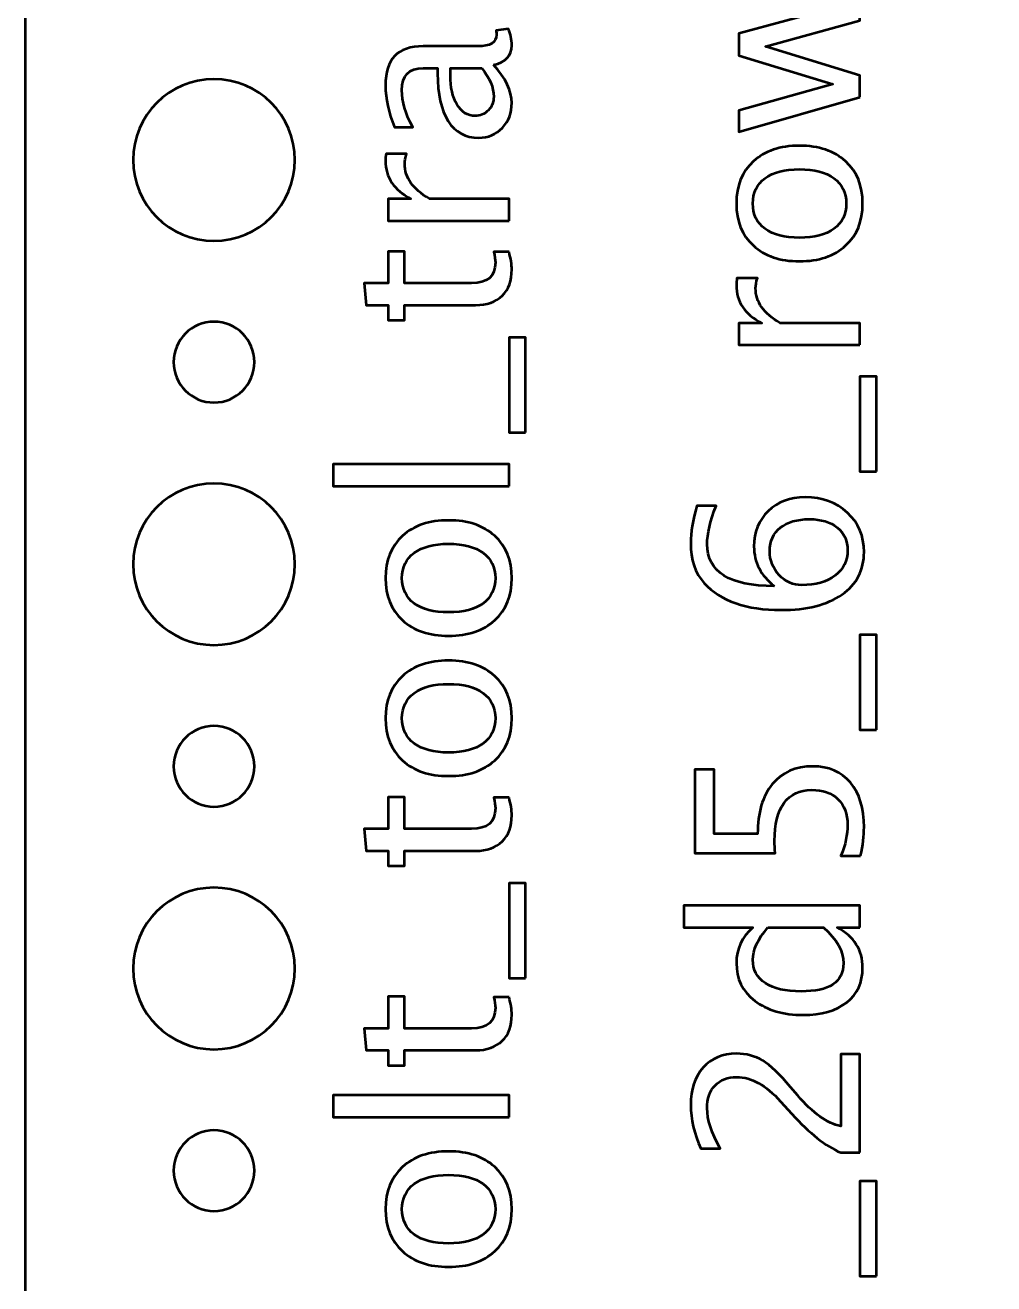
# Model space of a CAD drawing. Header units: centimetres. Extents: x -10.4 to 10.4, y -14.9 to 14.9.
# Drawn here: x -10.45 to -6.858, y -9.42 to -4.75 of the extents above; entities that cross this region are included whole.
import ezdxf

# ---------------------------------------------------------------- set-up
doc = ezdxf.new("R2010")
doc.units = ezdxf.units.CM
doc.header["$MEASUREMENT"] = 0
doc.layers.add('Layer 1', color=7, linetype='Continuous')

msp = doc.modelspace()

# ---------------------------------------------------------------- linework, layer by layer
at = {"layer": 'Layer 1', "lineweight": 53}
for points, knots in [([(-10.45, -14.45), (-10.45, -14.45), (-10.45, 14.45), (-10.45, 14.45), (-10.45, 14.45), (-10.45, 14.72614), (-10.22614, 14.95), (-9.95, 14.95), (-9.95, 14.95), (-9.95, 14.95), (9.95, 14.95), (9.95, 14.95), (9.95, 14.95), (10.22614, 14.95), (10.45, 14.72614), (10.45, 14.45), (10.45, 14.45), (10.45, 14.45), (10.45, -14.45), (10.45, -14.45), (10.45, -14.45), (10.45, -14.72614), (10.22614, -14.95), (9.95, -14.95), (9.95, -14.95), (9.95, -14.95), (-9.95, -14.95), (-9.95, -14.95), (-9.95, -14.95), (-10.22614, -14.95), (-10.45, -14.72614), (-10.45, -14.45)], [0, 0, 0, 0, 0.1111111, 0.1111111, 0.1111111, 0.1111111, 0.2222222, 0.2222222, 0.2222222, 0.2222222, 0.3333333, 0.3333333, 0.3333333, 0.3333333, 0.4444444, 0.4444444, 0.4444444, 0.4444444, 0.5555556, 0.5555556, 0.5555556, 0.5555556, 0.6666667, 0.6666667, 0.6666667, 0.6666667, 0.7777778, 0.7777778, 0.7777778, 0.7777778, 1, 1, 1, 1]), ([(-10.05, -5.25), (-10.05, -5.08432), (-9.91568, -4.95), (-9.75, -4.95), (-9.75, -4.95), (-9.58432, -4.95), (-9.45, -5.08432), (-9.45, -5.25), (-9.45, -5.25), (-9.45, -5.41568), (-9.58432, -5.55), (-9.75, -5.55), (-9.75, -5.55), (-9.91568, -5.55), (-10.05, -5.41568), (-10.05, -5.25)], [0, 0, 0, 0, 0.2, 0.2, 0.2, 0.2, 0.4, 0.4, 0.4, 0.4, 0.6, 0.6, 0.6, 0.6, 1, 1, 1, 1]), ([(-9.9, -6), (-9.9, -5.91716), (-9.83284, -5.85), (-9.75, -5.85), (-9.75, -5.85), (-9.66716, -5.85), (-9.6, -5.91716), (-9.6, -6), (-9.6, -6), (-9.6, -6.08284), (-9.66716, -6.15), (-9.75, -6.15), (-9.75, -6.15), (-9.83284, -6.15), (-9.9, -6.08284), (-9.9, -6)], [0, 0, 0, 0, 0.2, 0.2, 0.2, 0.2, 0.4, 0.4, 0.4, 0.4, 0.6, 0.6, 0.6, 0.6, 1, 1, 1, 1]), ([(-10.05, -6.75), (-10.05, -6.58432), (-9.91568, -6.45), (-9.75, -6.45), (-9.75, -6.45), (-9.58432, -6.45), (-9.45, -6.58432), (-9.45, -6.75), (-9.45, -6.75), (-9.45, -6.91568), (-9.58432, -7.05), (-9.75, -7.05), (-9.75, -7.05), (-9.91568, -7.05), (-10.05, -6.91568), (-10.05, -6.75)], [0, 0, 0, 0, 0.2, 0.2, 0.2, 0.2, 0.4, 0.4, 0.4, 0.4, 0.6, 0.6, 0.6, 0.6, 1, 1, 1, 1]), ([(-9.9, -7.5), (-9.9, -7.41716), (-9.83284, -7.35), (-9.75, -7.35), (-9.75, -7.35), (-9.66716, -7.35), (-9.6, -7.41716), (-9.6, -7.5), (-9.6, -7.5), (-9.6, -7.58284), (-9.66716, -7.65), (-9.75, -7.65), (-9.75, -7.65), (-9.83284, -7.65), (-9.9, -7.58284), (-9.9, -7.5)], [0, 0, 0, 0, 0.2, 0.2, 0.2, 0.2, 0.4, 0.4, 0.4, 0.4, 0.6, 0.6, 0.6, 0.6, 1, 1, 1, 1]), ([(-10.05, -8.25), (-10.05, -8.08432), (-9.91568, -7.95), (-9.75, -7.95), (-9.75, -7.95), (-9.58432, -7.95), (-9.45, -8.08432), (-9.45, -8.25), (-9.45, -8.25), (-9.45, -8.41568), (-9.58432, -8.55), (-9.75, -8.55), (-9.75, -8.55), (-9.91568, -8.55), (-10.05, -8.41568), (-10.05, -8.25)], [0, 0, 0, 0, 0.2, 0.2, 0.2, 0.2, 0.4, 0.4, 0.4, 0.4, 0.6, 0.6, 0.6, 0.6, 1, 1, 1, 1]), ([(-9.9, -9), (-9.9, -8.91716), (-9.83284, -8.85), (-9.75, -8.85), (-9.75, -8.85), (-9.66716, -8.85), (-9.6, -8.91716), (-9.6, -9), (-9.6, -9), (-9.6, -9.08284), (-9.66716, -9.15), (-9.75, -9.15), (-9.75, -9.15), (-9.83284, -9.15), (-9.9, -9.08284), (-9.9, -9)], [0, 0, 0, 0, 0.2, 0.2, 0.2, 0.2, 0.4, 0.4, 0.4, 0.4, 0.6, 0.6, 0.6, 0.6, 1, 1, 1, 1])]:
    msp.add_open_spline(points, degree=3, knots=knots, dxfattribs=at)
at = {"layer": 'Layer 1', "color": 5, "lineweight": 53}
for points, knots in [([(-7.35481, -5.01748), (-7.35481, -5.01748), (-7.80354, -5.14618), (-7.80354, -5.14618), (-7.80354, -5.14618), (-7.80354, -5.14618), (-7.80354, -5.06687), (-7.80354, -5.06687), (-7.80354, -5.06687), (-7.80354, -5.06687), (-7.45514, -4.96823), (-7.45514, -4.96823), (-7.45514, -4.96823), (-7.45514, -4.96823), (-7.80354, -4.86183), (-7.80354, -4.86183), (-7.80354, -4.86183), (-7.80354, -4.86183), (-7.80354, -4.78055), (-7.80354, -4.78055), (-7.80354, -4.78055), (-7.80354, -4.78055), (-7.4557, -4.687), (-7.4557, -4.687), (-7.4557, -4.687), (-7.4557, -4.687), (-7.80354, -4.57383), (-7.80354, -4.57383), (-7.80354, -4.57383), (-7.80354, -4.57383), (-7.80354, -4.5044), (-7.80354, -4.5044), (-7.80354, -4.5044), (-7.80354, -4.5044), (-7.35481, -4.65087), (-7.35481, -4.65087), (-7.35481, -4.65087), (-7.35481, -4.65087), (-7.35481, -4.73215), (-7.35481, -4.73215), (-7.35481, -4.73215), (-7.35481, -4.73215), (-7.70476, -4.82839), (-7.70476, -4.82839), (-7.70476, -4.82839), (-7.70476, -4.82839), (-7.35481, -4.9362), (-7.35481, -4.9362), (-7.35481, -4.9362), (-7.35481, -4.9362), (-7.35481, -5.01748), (-7.35481, -5.01748)], [0, 0, 0, 0, 0.0714286, 0.0714286, 0.0714286, 0.0714286, 0.1428571, 0.1428571, 0.1428571, 0.1428571, 0.2142857, 0.2142857, 0.2142857, 0.2142857, 0.2857143, 0.2857143, 0.2857143, 0.2857143, 0.3571429, 0.3571429, 0.3571429, 0.3571429, 0.4285714, 0.4285714, 0.4285714, 0.4285714, 0.5, 0.5, 0.5, 0.5, 0.5714286, 0.5714286, 0.5714286, 0.5714286, 0.6428571, 0.6428571, 0.6428571, 0.6428571, 0.7142857, 0.7142857, 0.7142857, 0.7142857, 0.7857143, 0.7857143, 0.7857143, 0.7857143, 0.8571429, 0.8571429, 0.8571429, 0.8571429, 1, 1, 1, 1]), ([(-8.71299, -4.8975), (-8.66812, -4.94633), (-8.64568, -4.99332), (-8.64568, -5.03847), (-8.64568, -5.03847), (-8.64568, -5.07558), (-8.65725, -5.10649), (-8.68053, -5.1309), (-8.68053, -5.1309), (-8.70382, -5.15546), (-8.73317, -5.16774), (-8.76859, -5.16774), (-8.76859, -5.16774), (-8.81755, -5.16774), (-8.85523, -5.14712), (-8.88147, -5.10592), (-8.88147, -5.10592), (-8.90772, -5.06472), (-8.92084, -5.00559), (-8.92084, -4.92855), (-8.92084, -4.92855), (-8.92084, -4.92855), (-8.92084, -4.9095), (-8.92084, -4.9095), (-8.92084, -4.9095), (-8.92084, -4.9095), (-8.97489, -4.9095), (-8.97489, -4.9095), (-8.97489, -4.9095), (-9.02696, -4.9095), (-9.05292, -4.93659), (-9.05292, -4.99092), (-9.05292, -4.99092), (-9.05292, -5.03297), (-9.03966, -5.07897), (-9.01313, -5.12878), (-9.01313, -5.12878), (-9.01313, -5.12878), (-9.08002, -5.12878), (-9.08002, -5.12878), (-9.08002, -5.12878), (-9.10259, -5.07403), (-9.11388, -5.02238), (-9.11388, -4.97398), (-9.11388, -4.97398), (-9.11388, -4.92417), (-9.10259, -4.88734), (-9.07988, -4.86378), (-9.07988, -4.86378), (-9.05716, -4.84007), (-9.02216, -4.82822), (-8.97489, -4.82822), (-8.97489, -4.82822), (-8.97489, -4.82822), (-8.77211, -4.82822), (-8.77211, -4.82822), (-8.77211, -4.82822), (-8.72569, -4.82822), (-8.70241, -4.81396), (-8.70241, -4.78532), (-8.70241, -4.78532), (-8.70241, -4.78179), (-8.70297, -4.77657), (-8.7041, -4.76966), (-8.7041, -4.76966), (-8.7041, -4.76966), (-8.65894, -4.76387), (-8.65894, -4.76387), (-8.65894, -4.76387), (-8.65005, -4.78236), (-8.64568, -4.80268), (-8.64568, -4.82497), (-8.64568, -4.82497), (-8.64568, -4.86293), (-8.66812, -4.88706), (-8.71299, -4.8975)], [0, 0, 0, 0, 0.05, 0.05, 0.05, 0.05, 0.1, 0.1, 0.1, 0.1, 0.15, 0.15, 0.15, 0.15, 0.2, 0.2, 0.2, 0.2, 0.25, 0.25, 0.25, 0.25, 0.3, 0.3, 0.3, 0.3, 0.35, 0.35, 0.35, 0.35, 0.4, 0.4, 0.4, 0.4, 0.45, 0.45, 0.45, 0.45, 0.5, 0.5, 0.5, 0.5, 0.55, 0.55, 0.55, 0.55, 0.6, 0.6, 0.6, 0.6, 0.65, 0.65, 0.65, 0.65, 0.7, 0.7, 0.7, 0.7, 0.75, 0.75, 0.75, 0.75, 0.8, 0.8, 0.8, 0.8, 0.85, 0.85, 0.85, 0.85, 0.9, 0.9, 0.9, 0.9, 1, 1, 1, 1]), ([(-8.7573, -4.9095), (-8.7573, -4.9095), (-8.87258, -4.9095), (-8.87258, -4.9095), (-8.87258, -4.9095), (-8.87258, -4.9095), (-8.87343, -4.9356), (-8.87343, -4.9356), (-8.87343, -4.9356), (-8.87343, -4.98076), (-8.86511, -5.01716), (-8.84846, -5.04496), (-8.84846, -5.04496), (-8.83166, -5.07262), (-8.80951, -5.08645), (-8.78185, -5.08645), (-8.78185, -5.08645), (-8.76252, -5.08645), (-8.74615, -5.07953), (-8.73274, -5.06585), (-8.73274, -5.06585), (-8.71934, -5.05202), (-8.71257, -5.03522), (-8.71257, -5.01533), (-8.71257, -5.01533), (-8.71257, -4.98146), (-8.72752, -4.94618), (-8.7573, -4.9095)], [0, 0, 0, 0, 0.125, 0.125, 0.125, 0.125, 0.25, 0.25, 0.25, 0.25, 0.375, 0.375, 0.375, 0.375, 0.5, 0.5, 0.5, 0.5, 0.625, 0.625, 0.625, 0.625, 0.75, 0.75, 0.75, 0.75, 1, 1, 1, 1]), ([(-8.65584, -5.47522), (-8.65584, -5.47522), (-9.10457, -5.47522), (-9.10457, -5.47522), (-9.10457, -5.47522), (-9.10457, -5.47522), (-9.10457, -5.39394), (-9.10457, -5.39394), (-9.10457, -5.39394), (-9.10457, -5.39394), (-9.01976, -5.39394), (-9.01976, -5.39394), (-9.01976, -5.39394), (-9.08256, -5.36163), (-9.11388, -5.31478), (-9.11388, -5.25325), (-9.11388, -5.25325), (-9.11388, -5.24493), (-9.11318, -5.23618), (-9.11177, -5.22715), (-9.11177, -5.22715), (-9.11177, -5.22715), (-9.03571, -5.22715), (-9.03571, -5.22715), (-9.03571, -5.22715), (-9.04036, -5.24126), (-9.04276, -5.25368), (-9.04276, -5.2644), (-9.04276, -5.2644), (-9.04276, -5.31605), (-9.01228, -5.35923), (-8.95118, -5.39394), (-8.95118, -5.39394), (-8.95118, -5.39394), (-8.65584, -5.39394), (-8.65584, -5.39394), (-8.65584, -5.39394), (-8.65584, -5.39394), (-8.65584, -5.47522), (-8.65584, -5.47522)], [0, 0, 0, 0, 0.0909091, 0.0909091, 0.0909091, 0.0909091, 0.1818182, 0.1818182, 0.1818182, 0.1818182, 0.2727273, 0.2727273, 0.2727273, 0.2727273, 0.3636364, 0.3636364, 0.3636364, 0.3636364, 0.4545455, 0.4545455, 0.4545455, 0.4545455, 0.5454545, 0.5454545, 0.5454545, 0.5454545, 0.6363636, 0.6363636, 0.6363636, 0.6363636, 0.7272727, 0.7272727, 0.7272727, 0.7272727, 0.8181818, 0.8181818, 0.8181818, 0.8181818, 1, 1, 1, 1]), ([(-7.34465, -5.41147), (-7.34465, -5.47736), (-7.36568, -5.52957), (-7.40773, -5.56796), (-7.40773, -5.56796), (-7.44978, -5.60648), (-7.50693, -5.62568), (-7.57903, -5.62568), (-7.57903, -5.62568), (-7.651, -5.62568), (-7.70801, -5.60648), (-7.74992, -5.56796), (-7.74992, -5.56796), (-7.79183, -5.52957), (-7.81285, -5.47736), (-7.81285, -5.41147), (-7.81285, -5.41147), (-7.81285, -5.34557), (-7.79183, -5.29336), (-7.74992, -5.25497), (-7.74992, -5.25497), (-7.70801, -5.21645), (-7.651, -5.19726), (-7.57903, -5.19726), (-7.57903, -5.19726), (-7.50693, -5.19726), (-7.44978, -5.21645), (-7.40773, -5.25497), (-7.40773, -5.25497), (-7.36568, -5.29336), (-7.34465, -5.34557), (-7.34465, -5.41147)], [0, 0, 0, 0, 0.1111111, 0.1111111, 0.1111111, 0.1111111, 0.2222222, 0.2222222, 0.2222222, 0.2222222, 0.3333333, 0.3333333, 0.3333333, 0.3333333, 0.4444444, 0.4444444, 0.4444444, 0.4444444, 0.5555556, 0.5555556, 0.5555556, 0.5555556, 0.6666667, 0.6666667, 0.6666667, 0.6666667, 0.7777778, 0.7777778, 0.7777778, 0.7777778, 1, 1, 1, 1]), ([(-7.40561, -5.41161), (-7.40561, -5.37139), (-7.42071, -5.34006), (-7.45105, -5.31777), (-7.45105, -5.31777), (-7.48124, -5.29561), (-7.524, -5.28447), (-7.57903, -5.28447), (-7.57903, -5.28447), (-7.63393, -5.28447), (-7.67654, -5.29561), (-7.70674, -5.31777), (-7.70674, -5.31777), (-7.73679, -5.34006), (-7.75189, -5.37139), (-7.75189, -5.41161), (-7.75189, -5.41161), (-7.75189, -5.45196), (-7.73679, -5.48329), (-7.70674, -5.5053), (-7.70674, -5.5053), (-7.67654, -5.52746), (-7.63393, -5.53846), (-7.57903, -5.53846), (-7.57903, -5.53846), (-7.524, -5.53846), (-7.48124, -5.52746), (-7.45105, -5.5053), (-7.45105, -5.5053), (-7.42071, -5.48329), (-7.40561, -5.45196), (-7.40561, -5.41161)], [0, 0, 0, 0, 0.1111111, 0.1111111, 0.1111111, 0.1111111, 0.2222222, 0.2222222, 0.2222222, 0.2222222, 0.3333333, 0.3333333, 0.3333333, 0.3333333, 0.4444444, 0.4444444, 0.4444444, 0.4444444, 0.5555556, 0.5555556, 0.5555556, 0.5555556, 0.6666667, 0.6666667, 0.6666667, 0.6666667, 0.7777778, 0.7777778, 0.7777778, 0.7777778, 1, 1, 1, 1]), ([(-8.65598, -5.59121), (-8.64907, -5.61633), (-8.64568, -5.6382), (-8.64568, -5.65669), (-8.64568, -5.65669), (-8.64568, -5.69817), (-8.65753, -5.73049), (-8.68124, -5.75363), (-8.68124, -5.75363), (-8.70495, -5.77691), (-8.73782, -5.78848), (-8.78002, -5.78848), (-8.78002, -5.78848), (-8.78002, -5.78848), (-9.04361, -5.78848), (-9.04361, -5.78848), (-9.04361, -5.78848), (-9.04361, -5.78848), (-9.04361, -5.84466), (-9.04361, -5.84466), (-9.04361, -5.84466), (-9.04361, -5.84466), (-9.10457, -5.84466), (-9.10457, -5.84466), (-9.10457, -5.84466), (-9.10457, -5.84466), (-9.10457, -5.78848), (-9.10457, -5.78848), (-9.10457, -5.78848), (-9.10457, -5.78848), (-9.18571, -5.78848), (-9.18571, -5.78848), (-9.18571, -5.78848), (-9.18571, -5.78848), (-9.19347, -5.7072), (-9.19347, -5.7072), (-9.19347, -5.7072), (-9.19347, -5.7072), (-9.10457, -5.7072), (-9.10457, -5.7072), (-9.10457, -5.7072), (-9.10457, -5.7072), (-9.10457, -5.58952), (-9.10457, -5.58952), (-9.10457, -5.58952), (-9.10457, -5.58952), (-9.04361, -5.58952), (-9.04361, -5.58952), (-9.04361, -5.58952), (-9.04361, -5.58952), (-9.04361, -5.7072), (-9.04361, -5.7072), (-9.04361, -5.7072), (-9.04361, -5.7072), (-8.79469, -5.7072), (-8.79469, -5.7072), (-8.79469, -5.7072), (-8.73599, -5.7072), (-8.70664, -5.68166), (-8.70664, -5.63072), (-8.70664, -5.63072), (-8.70664, -5.61986), (-8.70847, -5.60673), (-8.712, -5.59121), (-8.712, -5.59121), (-8.712, -5.59121), (-8.65598, -5.59121), (-8.65598, -5.59121)], [0, 0, 0, 0, 0.0555556, 0.0555556, 0.0555556, 0.0555556, 0.1111111, 0.1111111, 0.1111111, 0.1111111, 0.1666667, 0.1666667, 0.1666667, 0.1666667, 0.2222222, 0.2222222, 0.2222222, 0.2222222, 0.2777778, 0.2777778, 0.2777778, 0.2777778, 0.3333333, 0.3333333, 0.3333333, 0.3333333, 0.3888889, 0.3888889, 0.3888889, 0.3888889, 0.4444444, 0.4444444, 0.4444444, 0.4444444, 0.5, 0.5, 0.5, 0.5, 0.5555556, 0.5555556, 0.5555556, 0.5555556, 0.6111111, 0.6111111, 0.6111111, 0.6111111, 0.6666667, 0.6666667, 0.6666667, 0.6666667, 0.7222222, 0.7222222, 0.7222222, 0.7222222, 0.7777778, 0.7777778, 0.7777778, 0.7777778, 0.8333333, 0.8333333, 0.8333333, 0.8333333, 0.8888889, 0.8888889, 0.8888889, 0.8888889, 1, 1, 1, 1]), ([(-7.35481, -5.93654), (-7.35481, -5.93654), (-7.80354, -5.93654), (-7.80354, -5.93654), (-7.80354, -5.93654), (-7.80354, -5.93654), (-7.80354, -5.85526), (-7.80354, -5.85526), (-7.80354, -5.85526), (-7.80354, -5.85526), (-7.71873, -5.85526), (-7.71873, -5.85526), (-7.71873, -5.85526), (-7.78153, -5.82295), (-7.81285, -5.7761), (-7.81285, -5.71457), (-7.81285, -5.71457), (-7.81285, -5.70625), (-7.81215, -5.6975), (-7.81074, -5.68847), (-7.81074, -5.68847), (-7.81074, -5.68847), (-7.73468, -5.68847), (-7.73468, -5.68847), (-7.73468, -5.68847), (-7.73933, -5.70258), (-7.74173, -5.715), (-7.74173, -5.72572), (-7.74173, -5.72572), (-7.74173, -5.77737), (-7.71125, -5.82055), (-7.65015, -5.85526), (-7.65015, -5.85526), (-7.65015, -5.85526), (-7.35481, -5.85526), (-7.35481, -5.85526), (-7.35481, -5.85526), (-7.35481, -5.85526), (-7.35481, -5.93654), (-7.35481, -5.93654)], [0, 0, 0, 0, 0.0909091, 0.0909091, 0.0909091, 0.0909091, 0.1818182, 0.1818182, 0.1818182, 0.1818182, 0.2727273, 0.2727273, 0.2727273, 0.2727273, 0.3636364, 0.3636364, 0.3636364, 0.3636364, 0.4545455, 0.4545455, 0.4545455, 0.4545455, 0.5454545, 0.5454545, 0.5454545, 0.5454545, 0.6363636, 0.6363636, 0.6363636, 0.6363636, 0.7272727, 0.7272727, 0.7272727, 0.7272727, 0.8181818, 0.8181818, 0.8181818, 0.8181818, 1, 1, 1, 1]), ([(-8.59488, -6.26093), (-8.59488, -6.26093), (-8.65584, -6.26093), (-8.65584, -6.26093), (-8.65584, -6.26093), (-8.65584, -6.26093), (-8.65584, -5.90871), (-8.65584, -5.90871), (-8.65584, -5.90871), (-8.65584, -5.90871), (-8.59488, -5.90871), (-8.59488, -5.90871), (-8.59488, -5.90871), (-8.59488, -5.90871), (-8.59488, -6.26093), (-8.59488, -6.26093)], [0, 0, 0, 0, 0.2, 0.2, 0.2, 0.2, 0.4, 0.4, 0.4, 0.4, 0.6, 0.6, 0.6, 0.6, 1, 1, 1, 1]), ([(-7.29385, -6.4056), (-7.29385, -6.4056), (-7.35481, -6.4056), (-7.35481, -6.4056), (-7.35481, -6.4056), (-7.35481, -6.4056), (-7.35481, -6.05338), (-7.35481, -6.05338), (-7.35481, -6.05338), (-7.35481, -6.05338), (-7.29385, -6.05338), (-7.29385, -6.05338), (-7.29385, -6.05338), (-7.29385, -6.05338), (-7.29385, -6.4056), (-7.29385, -6.4056)], [0, 0, 0, 0, 0.2, 0.2, 0.2, 0.2, 0.4, 0.4, 0.4, 0.4, 0.6, 0.6, 0.6, 0.6, 1, 1, 1, 1]), ([(-8.65584, -6.45988), (-8.65584, -6.45988), (-9.30861, -6.45988), (-9.30861, -6.45988), (-9.30861, -6.45988), (-9.30861, -6.45988), (-9.30861, -6.3786), (-9.30861, -6.3786), (-9.30861, -6.3786), (-9.30861, -6.3786), (-8.65584, -6.3786), (-8.65584, -6.3786), (-8.65584, -6.3786), (-8.65584, -6.3786), (-8.65584, -6.45988), (-8.65584, -6.45988)], [0, 0, 0, 0, 0.2, 0.2, 0.2, 0.2, 0.4, 0.4, 0.4, 0.4, 0.6, 0.6, 0.6, 0.6, 1, 1, 1, 1]), ([(-7.67203, -6.8309), (-7.7224, -6.79196), (-7.74766, -6.74299), (-7.74766, -6.68401), (-7.74766, -6.68401), (-7.74766, -6.63053), (-7.73002, -6.58678), (-7.6946, -6.55264), (-7.6946, -6.55264), (-7.65918, -6.51863), (-7.61375, -6.50155), (-7.55829, -6.50155), (-7.55829, -6.50155), (-7.49465, -6.50155), (-7.4423, -6.5206), (-7.40124, -6.55884), (-7.40124, -6.55884), (-7.36017, -6.59709), (-7.33957, -6.64563), (-7.33957, -6.70475), (-7.33957, -6.70475), (-7.33957, -6.77192), (-7.3668, -6.8247), (-7.42113, -6.86265), (-7.42113, -6.86265), (-7.4756, -6.90075), (-7.55095, -6.9198), (-7.64705, -6.9198), (-7.64705, -6.9198), (-7.77659, -6.9198), (-7.87155, -6.8865), (-7.93223, -6.82004), (-7.93223, -6.82004), (-7.96553, -6.78391), (-7.98219, -6.73396), (-7.98219, -6.67032), (-7.98219, -6.67032), (-7.98219, -6.63335), (-7.97457, -6.58749), (-7.95933, -6.53288), (-7.95933, -6.53288), (-7.95933, -6.53288), (-7.88821, -6.53288), (-7.88821, -6.53288), (-7.88821, -6.53288), (-7.91022, -6.59059), (-7.92123, -6.63801), (-7.92123, -6.67526), (-7.92123, -6.67526), (-7.92123, -6.77898), (-7.83811, -6.8309), (-7.67203, -6.8309)], [0, 0, 0, 0, 0.0714286, 0.0714286, 0.0714286, 0.0714286, 0.1428571, 0.1428571, 0.1428571, 0.1428571, 0.2142857, 0.2142857, 0.2142857, 0.2142857, 0.2857143, 0.2857143, 0.2857143, 0.2857143, 0.3571429, 0.3571429, 0.3571429, 0.3571429, 0.4285714, 0.4285714, 0.4285714, 0.4285714, 0.5, 0.5, 0.5, 0.5, 0.5714286, 0.5714286, 0.5714286, 0.5714286, 0.6428571, 0.6428571, 0.6428571, 0.6428571, 0.7142857, 0.7142857, 0.7142857, 0.7142857, 0.7857143, 0.7857143, 0.7857143, 0.7857143, 0.8571429, 0.8571429, 0.8571429, 0.8571429, 1, 1, 1, 1]), ([(-7.5422, -6.58283), (-7.5875, -6.58283), (-7.62334, -6.59328), (-7.64973, -6.6143), (-7.64973, -6.6143), (-7.67612, -6.63533), (-7.68924, -6.66411), (-7.68924, -6.70066), (-7.68924, -6.70066), (-7.68924, -6.73551), (-7.67767, -6.76529), (-7.65439, -6.79012), (-7.65439, -6.79012), (-7.63124, -6.8151), (-7.6033, -6.82752), (-7.57071, -6.82752), (-7.57071, -6.82752), (-7.51934, -6.82752), (-7.47814, -6.81566), (-7.4471, -6.7921), (-7.4471, -6.7921), (-7.41605, -6.76839), (-7.40053, -6.73707), (-7.40053, -6.69812), (-7.40053, -6.69812), (-7.40053, -6.6627), (-7.41323, -6.63462), (-7.43863, -6.61388), (-7.43863, -6.61388), (-7.46403, -6.59313), (-7.4986, -6.58283), (-7.5422, -6.58283)], [0, 0, 0, 0, 0.1111111, 0.1111111, 0.1111111, 0.1111111, 0.2222222, 0.2222222, 0.2222222, 0.2222222, 0.3333333, 0.3333333, 0.3333333, 0.3333333, 0.4444444, 0.4444444, 0.4444444, 0.4444444, 0.5555556, 0.5555556, 0.5555556, 0.5555556, 0.6666667, 0.6666667, 0.6666667, 0.6666667, 0.7777778, 0.7777778, 0.7777778, 0.7777778, 1, 1, 1, 1]), ([(-8.64568, -6.80138), (-8.64568, -6.86727), (-8.66671, -6.91948), (-8.70876, -6.95787), (-8.70876, -6.95787), (-8.75081, -6.99639), (-8.80796, -7.01559), (-8.88006, -7.01559), (-8.88006, -7.01559), (-8.95203, -7.01559), (-9.00904, -6.99639), (-9.05095, -6.95787), (-9.05095, -6.95787), (-9.09286, -6.91948), (-9.11388, -6.86727), (-9.11388, -6.80138), (-9.11388, -6.80138), (-9.11388, -6.73548), (-9.09286, -6.68327), (-9.05095, -6.64488), (-9.05095, -6.64488), (-9.00904, -6.60636), (-8.95203, -6.58717), (-8.88006, -6.58717), (-8.88006, -6.58717), (-8.80796, -6.58717), (-8.75081, -6.60636), (-8.70876, -6.64488), (-8.70876, -6.64488), (-8.66671, -6.68327), (-8.64568, -6.73548), (-8.64568, -6.80138)], [0, 0, 0, 0, 0.1111111, 0.1111111, 0.1111111, 0.1111111, 0.2222222, 0.2222222, 0.2222222, 0.2222222, 0.3333333, 0.3333333, 0.3333333, 0.3333333, 0.4444444, 0.4444444, 0.4444444, 0.4444444, 0.5555556, 0.5555556, 0.5555556, 0.5555556, 0.6666667, 0.6666667, 0.6666667, 0.6666667, 0.7777778, 0.7777778, 0.7777778, 0.7777778, 1, 1, 1, 1]), ([(-8.70664, -6.80152), (-8.70664, -6.7613), (-8.72174, -6.72997), (-8.75208, -6.70768), (-8.75208, -6.70768), (-8.78227, -6.68552), (-8.82503, -6.67438), (-8.88006, -6.67438), (-8.88006, -6.67438), (-8.93496, -6.67438), (-8.97757, -6.68552), (-9.00777, -6.70768), (-9.00777, -6.70768), (-9.03782, -6.72997), (-9.05292, -6.7613), (-9.05292, -6.80152), (-9.05292, -6.80152), (-9.05292, -6.84187), (-9.03782, -6.8732), (-9.00777, -6.89521), (-9.00777, -6.89521), (-8.97757, -6.91737), (-8.93496, -6.92837), (-8.88006, -6.92837), (-8.88006, -6.92837), (-8.82503, -6.92837), (-8.78227, -6.91737), (-8.75208, -6.89521), (-8.75208, -6.89521), (-8.72174, -6.8732), (-8.70664, -6.84187), (-8.70664, -6.80152)], [0, 0, 0, 0, 0.1111111, 0.1111111, 0.1111111, 0.1111111, 0.2222222, 0.2222222, 0.2222222, 0.2222222, 0.3333333, 0.3333333, 0.3333333, 0.3333333, 0.4444444, 0.4444444, 0.4444444, 0.4444444, 0.5555556, 0.5555556, 0.5555556, 0.5555556, 0.6666667, 0.6666667, 0.6666667, 0.6666667, 0.7777778, 0.7777778, 0.7777778, 0.7777778, 1, 1, 1, 1]), ([(-7.29385, -7.36431), (-7.29385, -7.36431), (-7.35481, -7.36431), (-7.35481, -7.36431), (-7.35481, -7.36431), (-7.35481, -7.36431), (-7.35481, -7.01209), (-7.35481, -7.01209), (-7.35481, -7.01209), (-7.35481, -7.01209), (-7.29385, -7.01209), (-7.29385, -7.01209), (-7.29385, -7.01209), (-7.29385, -7.01209), (-7.29385, -7.36431), (-7.29385, -7.36431)], [0, 0, 0, 0, 0.2, 0.2, 0.2, 0.2, 0.4, 0.4, 0.4, 0.4, 0.6, 0.6, 0.6, 0.6, 1, 1, 1, 1]), ([(-8.64568, -7.32151), (-8.64568, -7.3874), (-8.66671, -7.43961), (-8.70876, -7.478), (-8.70876, -7.478), (-8.75081, -7.51652), (-8.80796, -7.53572), (-8.88006, -7.53572), (-8.88006, -7.53572), (-8.95203, -7.53572), (-9.00904, -7.51652), (-9.05095, -7.478), (-9.05095, -7.478), (-9.09286, -7.43961), (-9.11388, -7.3874), (-9.11388, -7.32151), (-9.11388, -7.32151), (-9.11388, -7.25561), (-9.09286, -7.2034), (-9.05095, -7.16501), (-9.05095, -7.16501), (-9.00904, -7.12649), (-8.95203, -7.1073), (-8.88006, -7.1073), (-8.88006, -7.1073), (-8.80796, -7.1073), (-8.75081, -7.12649), (-8.70876, -7.16501), (-8.70876, -7.16501), (-8.66671, -7.2034), (-8.64568, -7.25561), (-8.64568, -7.32151)], [0, 0, 0, 0, 0.1111111, 0.1111111, 0.1111111, 0.1111111, 0.2222222, 0.2222222, 0.2222222, 0.2222222, 0.3333333, 0.3333333, 0.3333333, 0.3333333, 0.4444444, 0.4444444, 0.4444444, 0.4444444, 0.5555556, 0.5555556, 0.5555556, 0.5555556, 0.6666667, 0.6666667, 0.6666667, 0.6666667, 0.7777778, 0.7777778, 0.7777778, 0.7777778, 1, 1, 1, 1]), ([(-8.70664, -7.32165), (-8.70664, -7.28143), (-8.72174, -7.2501), (-8.75208, -7.22781), (-8.75208, -7.22781), (-8.78227, -7.20565), (-8.82503, -7.19451), (-8.88006, -7.19451), (-8.88006, -7.19451), (-8.93496, -7.19451), (-8.97757, -7.20565), (-9.00777, -7.22781), (-9.00777, -7.22781), (-9.03782, -7.2501), (-9.05292, -7.28143), (-9.05292, -7.32165), (-9.05292, -7.32165), (-9.05292, -7.362), (-9.03782, -7.39333), (-9.00777, -7.41534), (-9.00777, -7.41534), (-8.97757, -7.4375), (-8.93496, -7.4485), (-8.88006, -7.4485), (-8.88006, -7.4485), (-8.82503, -7.4485), (-8.78227, -7.4375), (-8.75208, -7.41534), (-8.75208, -7.41534), (-8.72174, -7.39333), (-8.70664, -7.362), (-8.70664, -7.32165)], [0, 0, 0, 0, 0.1111111, 0.1111111, 0.1111111, 0.1111111, 0.2222222, 0.2222222, 0.2222222, 0.2222222, 0.3333333, 0.3333333, 0.3333333, 0.3333333, 0.4444444, 0.4444444, 0.4444444, 0.4444444, 0.5555556, 0.5555556, 0.5555556, 0.5555556, 0.6666667, 0.6666667, 0.6666667, 0.6666667, 0.7777778, 0.7777778, 0.7777778, 0.7777778, 1, 1, 1, 1]), ([(-7.35227, -7.83194), (-7.35227, -7.83194), (-7.42508, -7.83194), (-7.42508, -7.83194), (-7.42508, -7.83194), (-7.40871, -7.79144), (-7.40053, -7.75306), (-7.40053, -7.71637), (-7.40053, -7.71637), (-7.40053, -7.67629), (-7.41238, -7.64468), (-7.43609, -7.62168), (-7.43609, -7.62168), (-7.4598, -7.59868), (-7.49239, -7.58725), (-7.53388, -7.58725), (-7.53388, -7.58725), (-7.57847, -7.58725), (-7.61262, -7.60348), (-7.63618, -7.63594), (-7.63618, -7.63594), (-7.65975, -7.66839), (-7.67146, -7.71538), (-7.67146, -7.77676), (-7.67146, -7.77676), (-7.67146, -7.79102), (-7.67047, -7.80611), (-7.6685, -7.82178), (-7.6685, -7.82178), (-7.6685, -7.82178), (-7.96695, -7.82178), (-7.96695, -7.82178), (-7.96695, -7.82178), (-7.96695, -7.82178), (-7.96695, -7.5119), (-7.96695, -7.5119), (-7.96695, -7.5119), (-7.96695, -7.5119), (-7.89583, -7.5119), (-7.89583, -7.5119), (-7.89583, -7.5119), (-7.89583, -7.5119), (-7.89583, -7.75066), (-7.89583, -7.75066), (-7.89583, -7.75066), (-7.89583, -7.75066), (-7.73411, -7.75066), (-7.73411, -7.75066), (-7.73411, -7.75066), (-7.73411, -7.67192), (-7.71605, -7.61054), (-7.67993, -7.56637), (-7.67993, -7.56637), (-7.64394, -7.5222), (-7.59399, -7.50005), (-7.53007, -7.50005), (-7.53007, -7.50005), (-7.47052, -7.50005), (-7.42395, -7.52008), (-7.39023, -7.56016), (-7.39023, -7.56016), (-7.3565, -7.60023), (-7.33957, -7.65555), (-7.33957, -7.7261), (-7.33957, -7.7261), (-7.33957, -7.75757), (-7.3438, -7.79285), (-7.35227, -7.83194)], [0, 0, 0, 0, 0.0555556, 0.0555556, 0.0555556, 0.0555556, 0.1111111, 0.1111111, 0.1111111, 0.1111111, 0.1666667, 0.1666667, 0.1666667, 0.1666667, 0.2222222, 0.2222222, 0.2222222, 0.2222222, 0.2777778, 0.2777778, 0.2777778, 0.2777778, 0.3333333, 0.3333333, 0.3333333, 0.3333333, 0.3888889, 0.3888889, 0.3888889, 0.3888889, 0.4444444, 0.4444444, 0.4444444, 0.4444444, 0.5, 0.5, 0.5, 0.5, 0.5555556, 0.5555556, 0.5555556, 0.5555556, 0.6111111, 0.6111111, 0.6111111, 0.6111111, 0.6666667, 0.6666667, 0.6666667, 0.6666667, 0.7222222, 0.7222222, 0.7222222, 0.7222222, 0.7777778, 0.7777778, 0.7777778, 0.7777778, 0.8333333, 0.8333333, 0.8333333, 0.8333333, 0.8888889, 0.8888889, 0.8888889, 0.8888889, 1, 1, 1, 1]), ([(-8.65598, -7.61614), (-8.64907, -7.64126), (-8.64568, -7.66313), (-8.64568, -7.68162), (-8.64568, -7.68162), (-8.64568, -7.7231), (-8.65753, -7.75542), (-8.68124, -7.77856), (-8.68124, -7.77856), (-8.70495, -7.80184), (-8.73782, -7.81341), (-8.78002, -7.81341), (-8.78002, -7.81341), (-8.78002, -7.81341), (-9.04361, -7.81341), (-9.04361, -7.81341), (-9.04361, -7.81341), (-9.04361, -7.81341), (-9.04361, -7.86959), (-9.04361, -7.86959), (-9.04361, -7.86959), (-9.04361, -7.86959), (-9.10457, -7.86959), (-9.10457, -7.86959), (-9.10457, -7.86959), (-9.10457, -7.86959), (-9.10457, -7.81341), (-9.10457, -7.81341), (-9.10457, -7.81341), (-9.10457, -7.81341), (-9.18571, -7.81341), (-9.18571, -7.81341), (-9.18571, -7.81341), (-9.18571, -7.81341), (-9.19347, -7.73213), (-9.19347, -7.73213), (-9.19347, -7.73213), (-9.19347, -7.73213), (-9.10457, -7.73213), (-9.10457, -7.73213), (-9.10457, -7.73213), (-9.10457, -7.73213), (-9.10457, -7.61445), (-9.10457, -7.61445), (-9.10457, -7.61445), (-9.10457, -7.61445), (-9.04361, -7.61445), (-9.04361, -7.61445), (-9.04361, -7.61445), (-9.04361, -7.61445), (-9.04361, -7.73213), (-9.04361, -7.73213), (-9.04361, -7.73213), (-9.04361, -7.73213), (-8.79469, -7.73213), (-8.79469, -7.73213), (-8.79469, -7.73213), (-8.73599, -7.73213), (-8.70664, -7.70659), (-8.70664, -7.65565), (-8.70664, -7.65565), (-8.70664, -7.64479), (-8.70847, -7.63166), (-8.712, -7.61614), (-8.712, -7.61614), (-8.712, -7.61614), (-8.65598, -7.61614), (-8.65598, -7.61614)], [0, 0, 0, 0, 0.0555556, 0.0555556, 0.0555556, 0.0555556, 0.1111111, 0.1111111, 0.1111111, 0.1111111, 0.1666667, 0.1666667, 0.1666667, 0.1666667, 0.2222222, 0.2222222, 0.2222222, 0.2222222, 0.2777778, 0.2777778, 0.2777778, 0.2777778, 0.3333333, 0.3333333, 0.3333333, 0.3333333, 0.3888889, 0.3888889, 0.3888889, 0.3888889, 0.4444444, 0.4444444, 0.4444444, 0.4444444, 0.5, 0.5, 0.5, 0.5, 0.5555556, 0.5555556, 0.5555556, 0.5555556, 0.6111111, 0.6111111, 0.6111111, 0.6111111, 0.6666667, 0.6666667, 0.6666667, 0.6666667, 0.7222222, 0.7222222, 0.7222222, 0.7222222, 0.7777778, 0.7777778, 0.7777778, 0.7777778, 0.8333333, 0.8333333, 0.8333333, 0.8333333, 0.8888889, 0.8888889, 0.8888889, 0.8888889, 1, 1, 1, 1]), ([(-8.59488, -8.28587), (-8.59488, -8.28587), (-8.65584, -8.28587), (-8.65584, -8.28587), (-8.65584, -8.28587), (-8.65584, -8.28587), (-8.65584, -7.93365), (-8.65584, -7.93365), (-8.65584, -7.93365), (-8.65584, -7.93365), (-8.59488, -7.93365), (-8.59488, -7.93365), (-8.59488, -7.93365), (-8.59488, -7.93365), (-8.59488, -8.28587), (-8.59488, -8.28587)], [0, 0, 0, 0, 0.2, 0.2, 0.2, 0.2, 0.4, 0.4, 0.4, 0.4, 0.6, 0.6, 0.6, 0.6, 1, 1, 1, 1]), ([(-7.35481, -8.09808), (-7.35481, -8.09808), (-7.43905, -8.09808), (-7.43905, -8.09808), (-7.43905, -8.09808), (-7.37612, -8.13124), (-7.34465, -8.18119), (-7.34465, -8.24794), (-7.34465, -8.24794), (-7.34465, -8.30212), (-7.36426, -8.34474), (-7.40363, -8.37578), (-7.40363, -8.37578), (-7.443, -8.40683), (-7.49677, -8.42236), (-7.56492, -8.42236), (-7.56492, -8.42236), (-7.63943, -8.42236), (-7.6994, -8.40471), (-7.74484, -8.36958), (-7.74484, -8.36958), (-7.79013, -8.3343), (-7.81285, -8.28801), (-7.81285, -8.23058), (-7.81285, -8.23058), (-7.81285, -8.17738), (-7.79253, -8.13307), (-7.75175, -8.09808), (-7.75175, -8.09808), (-7.75175, -8.09808), (-8.00758, -8.09808), (-8.00758, -8.09808), (-8.00758, -8.09808), (-8.00758, -8.09808), (-8.00758, -8.0168), (-8.00758, -8.0168), (-8.00758, -8.0168), (-8.00758, -8.0168), (-7.35481, -8.0168), (-7.35481, -8.0168), (-7.35481, -8.0168), (-7.35481, -8.0168), (-7.35481, -8.09808), (-7.35481, -8.09808)], [0, 0, 0, 0, 0.0833333, 0.0833333, 0.0833333, 0.0833333, 0.1666667, 0.1666667, 0.1666667, 0.1666667, 0.25, 0.25, 0.25, 0.25, 0.3333333, 0.3333333, 0.3333333, 0.3333333, 0.4166667, 0.4166667, 0.4166667, 0.4166667, 0.5, 0.5, 0.5, 0.5, 0.5833333, 0.5833333, 0.5833333, 0.5833333, 0.6666667, 0.6666667, 0.6666667, 0.6666667, 0.75, 0.75, 0.75, 0.75, 0.8333333, 0.8333333, 0.8333333, 0.8333333, 1, 1, 1, 1]), ([(-7.69616, -8.09808), (-7.73327, -8.14027), (-7.75189, -8.18021), (-7.75189, -8.21802), (-7.75189, -8.21802), (-7.75189, -8.25528), (-7.73637, -8.28406), (-7.70519, -8.30452), (-7.70519, -8.30452), (-7.67414, -8.32498), (-7.63012, -8.33514), (-7.57311, -8.33514), (-7.57311, -8.33514), (-7.46826, -8.33514), (-7.41577, -8.30043), (-7.41577, -8.23086), (-7.41577, -8.23086), (-7.41577, -8.18571), (-7.44046, -8.1414), (-7.48971, -8.09808), (-7.48971, -8.09808), (-7.48971, -8.09808), (-7.69616, -8.09808), (-7.69616, -8.09808)], [0, 0, 0, 0, 0.1428571, 0.1428571, 0.1428571, 0.1428571, 0.2857143, 0.2857143, 0.2857143, 0.2857143, 0.4285714, 0.4285714, 0.4285714, 0.4285714, 0.5714286, 0.5714286, 0.5714286, 0.5714286, 0.7142857, 0.7142857, 0.7142857, 0.7142857, 1, 1, 1, 1]), ([(-8.65598, -8.35613), (-8.64907, -8.38125), (-8.64568, -8.40312), (-8.64568, -8.42161), (-8.64568, -8.42161), (-8.64568, -8.46309), (-8.65753, -8.49541), (-8.68124, -8.51855), (-8.68124, -8.51855), (-8.70495, -8.54183), (-8.73782, -8.5534), (-8.78002, -8.5534), (-8.78002, -8.5534), (-8.78002, -8.5534), (-9.04361, -8.5534), (-9.04361, -8.5534), (-9.04361, -8.5534), (-9.04361, -8.5534), (-9.04361, -8.60958), (-9.04361, -8.60958), (-9.04361, -8.60958), (-9.04361, -8.60958), (-9.10457, -8.60958), (-9.10457, -8.60958), (-9.10457, -8.60958), (-9.10457, -8.60958), (-9.10457, -8.5534), (-9.10457, -8.5534), (-9.10457, -8.5534), (-9.10457, -8.5534), (-9.18571, -8.5534), (-9.18571, -8.5534), (-9.18571, -8.5534), (-9.18571, -8.5534), (-9.19347, -8.47212), (-9.19347, -8.47212), (-9.19347, -8.47212), (-9.19347, -8.47212), (-9.10457, -8.47212), (-9.10457, -8.47212), (-9.10457, -8.47212), (-9.10457, -8.47212), (-9.10457, -8.35444), (-9.10457, -8.35444), (-9.10457, -8.35444), (-9.10457, -8.35444), (-9.04361, -8.35444), (-9.04361, -8.35444), (-9.04361, -8.35444), (-9.04361, -8.35444), (-9.04361, -8.47212), (-9.04361, -8.47212), (-9.04361, -8.47212), (-9.04361, -8.47212), (-8.79469, -8.47212), (-8.79469, -8.47212), (-8.79469, -8.47212), (-8.73599, -8.47212), (-8.70664, -8.44658), (-8.70664, -8.39564), (-8.70664, -8.39564), (-8.70664, -8.38478), (-8.70847, -8.37165), (-8.712, -8.35613), (-8.712, -8.35613), (-8.712, -8.35613), (-8.65598, -8.35613), (-8.65598, -8.35613)], [0, 0, 0, 0, 0.0555556, 0.0555556, 0.0555556, 0.0555556, 0.1111111, 0.1111111, 0.1111111, 0.1111111, 0.1666667, 0.1666667, 0.1666667, 0.1666667, 0.2222222, 0.2222222, 0.2222222, 0.2222222, 0.2777778, 0.2777778, 0.2777778, 0.2777778, 0.3333333, 0.3333333, 0.3333333, 0.3333333, 0.3888889, 0.3888889, 0.3888889, 0.3888889, 0.4444444, 0.4444444, 0.4444444, 0.4444444, 0.5, 0.5, 0.5, 0.5, 0.5555556, 0.5555556, 0.5555556, 0.5555556, 0.6111111, 0.6111111, 0.6111111, 0.6111111, 0.6666667, 0.6666667, 0.6666667, 0.6666667, 0.7222222, 0.7222222, 0.7222222, 0.7222222, 0.7777778, 0.7777778, 0.7777778, 0.7777778, 0.8333333, 0.8333333, 0.8333333, 0.8333333, 0.8888889, 0.8888889, 0.8888889, 0.8888889, 1, 1, 1, 1]), ([(-7.35481, -8.93317), (-7.35481, -8.93317), (-7.42593, -8.93317), (-7.42593, -8.93317), (-7.42593, -8.93317), (-7.48139, -8.90946), (-7.54192, -8.86162), (-7.60726, -8.78952), (-7.60726, -8.78952), (-7.60726, -8.78952), (-7.64902, -8.74295), (-7.64902, -8.74295), (-7.64902, -8.74295), (-7.70349, -8.68298), (-7.7574, -8.65292), (-7.81102, -8.65292), (-7.81102, -8.65292), (-7.84531, -8.65292), (-7.87212, -8.66322), (-7.89173, -8.68368), (-7.89173, -8.68368), (-7.91135, -8.70415), (-7.92123, -8.73251), (-7.92123, -8.76849), (-7.92123, -8.76849), (-7.92123, -8.81054), (-7.90514, -8.86035), (-7.87297, -8.91793), (-7.87297, -8.91793), (-7.87297, -8.91793), (-7.94409, -8.91793), (-7.94409, -8.91793), (-7.94409, -8.91793), (-7.96949, -8.8636), (-7.98219, -8.80955), (-7.98219, -8.75565), (-7.98219, -8.75565), (-7.98219, -8.69836), (-7.9668, -8.65236), (-7.9359, -8.61765), (-7.9359, -8.61765), (-7.905, -8.58307), (-7.86408, -8.56572), (-7.81299, -8.56572), (-7.81299, -8.56572), (-7.77631, -8.56572), (-7.74371, -8.57447), (-7.71535, -8.59196), (-7.71535, -8.59196), (-7.68684, -8.6096), (-7.65241, -8.6422), (-7.61177, -8.69003), (-7.61177, -8.69003), (-7.61177, -8.69003), (-7.58496, -8.7215), (-7.58496, -8.7215), (-7.58496, -8.7215), (-7.5295, -8.78698), (-7.47645, -8.82479), (-7.42593, -8.83495), (-7.42593, -8.83495), (-7.42593, -8.83495), (-7.42593, -8.56826), (-7.42593, -8.56826), (-7.42593, -8.56826), (-7.42593, -8.56826), (-7.35481, -8.56826), (-7.35481, -8.56826), (-7.35481, -8.56826), (-7.35481, -8.56826), (-7.35481, -8.93317), (-7.35481, -8.93317)], [0, 0, 0, 0, 0.0526316, 0.0526316, 0.0526316, 0.0526316, 0.1052632, 0.1052632, 0.1052632, 0.1052632, 0.1578947, 0.1578947, 0.1578947, 0.1578947, 0.2105263, 0.2105263, 0.2105263, 0.2105263, 0.2631579, 0.2631579, 0.2631579, 0.2631579, 0.3157895, 0.3157895, 0.3157895, 0.3157895, 0.3684211, 0.3684211, 0.3684211, 0.3684211, 0.4210526, 0.4210526, 0.4210526, 0.4210526, 0.4736842, 0.4736842, 0.4736842, 0.4736842, 0.5263158, 0.5263158, 0.5263158, 0.5263158, 0.5789474, 0.5789474, 0.5789474, 0.5789474, 0.6315789, 0.6315789, 0.6315789, 0.6315789, 0.6842105, 0.6842105, 0.6842105, 0.6842105, 0.7368421, 0.7368421, 0.7368421, 0.7368421, 0.7894737, 0.7894737, 0.7894737, 0.7894737, 0.8421053, 0.8421053, 0.8421053, 0.8421053, 0.8947368, 0.8947368, 0.8947368, 0.8947368, 1, 1, 1, 1]), ([(-8.65584, -8.80147), (-8.65584, -8.80147), (-9.30861, -8.80147), (-9.30861, -8.80147), (-9.30861, -8.80147), (-9.30861, -8.80147), (-9.30861, -8.72019), (-9.30861, -8.72019), (-9.30861, -8.72019), (-9.30861, -8.72019), (-8.65584, -8.72019), (-8.65584, -8.72019), (-8.65584, -8.72019), (-8.65584, -8.72019), (-8.65584, -8.80147), (-8.65584, -8.80147)], [0, 0, 0, 0, 0.2, 0.2, 0.2, 0.2, 0.4, 0.4, 0.4, 0.4, 0.6, 0.6, 0.6, 0.6, 1, 1, 1, 1]), ([(-8.64568, -9.14296), (-8.64568, -9.20885), (-8.66671, -9.26106), (-8.70876, -9.29945), (-8.70876, -9.29945), (-8.75081, -9.33797), (-8.80796, -9.35717), (-8.88006, -9.35717), (-8.88006, -9.35717), (-8.95203, -9.35717), (-9.00904, -9.33797), (-9.05095, -9.29945), (-9.05095, -9.29945), (-9.09286, -9.26106), (-9.11388, -9.20885), (-9.11388, -9.14296), (-9.11388, -9.14296), (-9.11388, -9.07706), (-9.09286, -9.02485), (-9.05095, -8.98646), (-9.05095, -8.98646), (-9.00904, -8.94794), (-8.95203, -8.92875), (-8.88006, -8.92875), (-8.88006, -8.92875), (-8.80796, -8.92875), (-8.75081, -8.94794), (-8.70876, -8.98646), (-8.70876, -8.98646), (-8.66671, -9.02485), (-8.64568, -9.07706), (-8.64568, -9.14296)], [0, 0, 0, 0, 0.1111111, 0.1111111, 0.1111111, 0.1111111, 0.2222222, 0.2222222, 0.2222222, 0.2222222, 0.3333333, 0.3333333, 0.3333333, 0.3333333, 0.4444444, 0.4444444, 0.4444444, 0.4444444, 0.5555556, 0.5555556, 0.5555556, 0.5555556, 0.6666667, 0.6666667, 0.6666667, 0.6666667, 0.7777778, 0.7777778, 0.7777778, 0.7777778, 1, 1, 1, 1]), ([(-8.70664, -9.1431), (-8.70664, -9.10288), (-8.72174, -9.07155), (-8.75208, -9.04926), (-8.75208, -9.04926), (-8.78227, -9.0271), (-8.82503, -9.01596), (-8.88006, -9.01596), (-8.88006, -9.01596), (-8.93496, -9.01596), (-8.97757, -9.0271), (-9.00777, -9.04926), (-9.00777, -9.04926), (-9.03782, -9.07155), (-9.05292, -9.10288), (-9.05292, -9.1431), (-9.05292, -9.1431), (-9.05292, -9.18345), (-9.03782, -9.21478), (-9.00777, -9.23679), (-9.00777, -9.23679), (-8.97757, -9.25895), (-8.93496, -9.26995), (-8.88006, -9.26995), (-8.88006, -9.26995), (-8.82503, -9.26995), (-8.78227, -9.25895), (-8.75208, -9.23679), (-8.75208, -9.23679), (-8.72174, -9.21478), (-8.70664, -9.18345), (-8.70664, -9.1431)], [0, 0, 0, 0, 0.1111111, 0.1111111, 0.1111111, 0.1111111, 0.2222222, 0.2222222, 0.2222222, 0.2222222, 0.3333333, 0.3333333, 0.3333333, 0.3333333, 0.4444444, 0.4444444, 0.4444444, 0.4444444, 0.5555556, 0.5555556, 0.5555556, 0.5555556, 0.6666667, 0.6666667, 0.6666667, 0.6666667, 0.7777778, 0.7777778, 0.7777778, 0.7777778, 1, 1, 1, 1]), ([(-7.29385, -9.39122), (-7.29385, -9.39122), (-7.35481, -9.39122), (-7.35481, -9.39122), (-7.35481, -9.39122), (-7.35481, -9.39122), (-7.35481, -9.039), (-7.35481, -9.039), (-7.35481, -9.039), (-7.35481, -9.039), (-7.29385, -9.039), (-7.29385, -9.039), (-7.29385, -9.039), (-7.29385, -9.039), (-7.29385, -9.39122), (-7.29385, -9.39122)], [0, 0, 0, 0, 0.2, 0.2, 0.2, 0.2, 0.4, 0.4, 0.4, 0.4, 0.6, 0.6, 0.6, 0.6, 1, 1, 1, 1])]:
    msp.add_open_spline(points, degree=3, knots=knots, dxfattribs=at)

doc.saveas('drawing.dxf')
